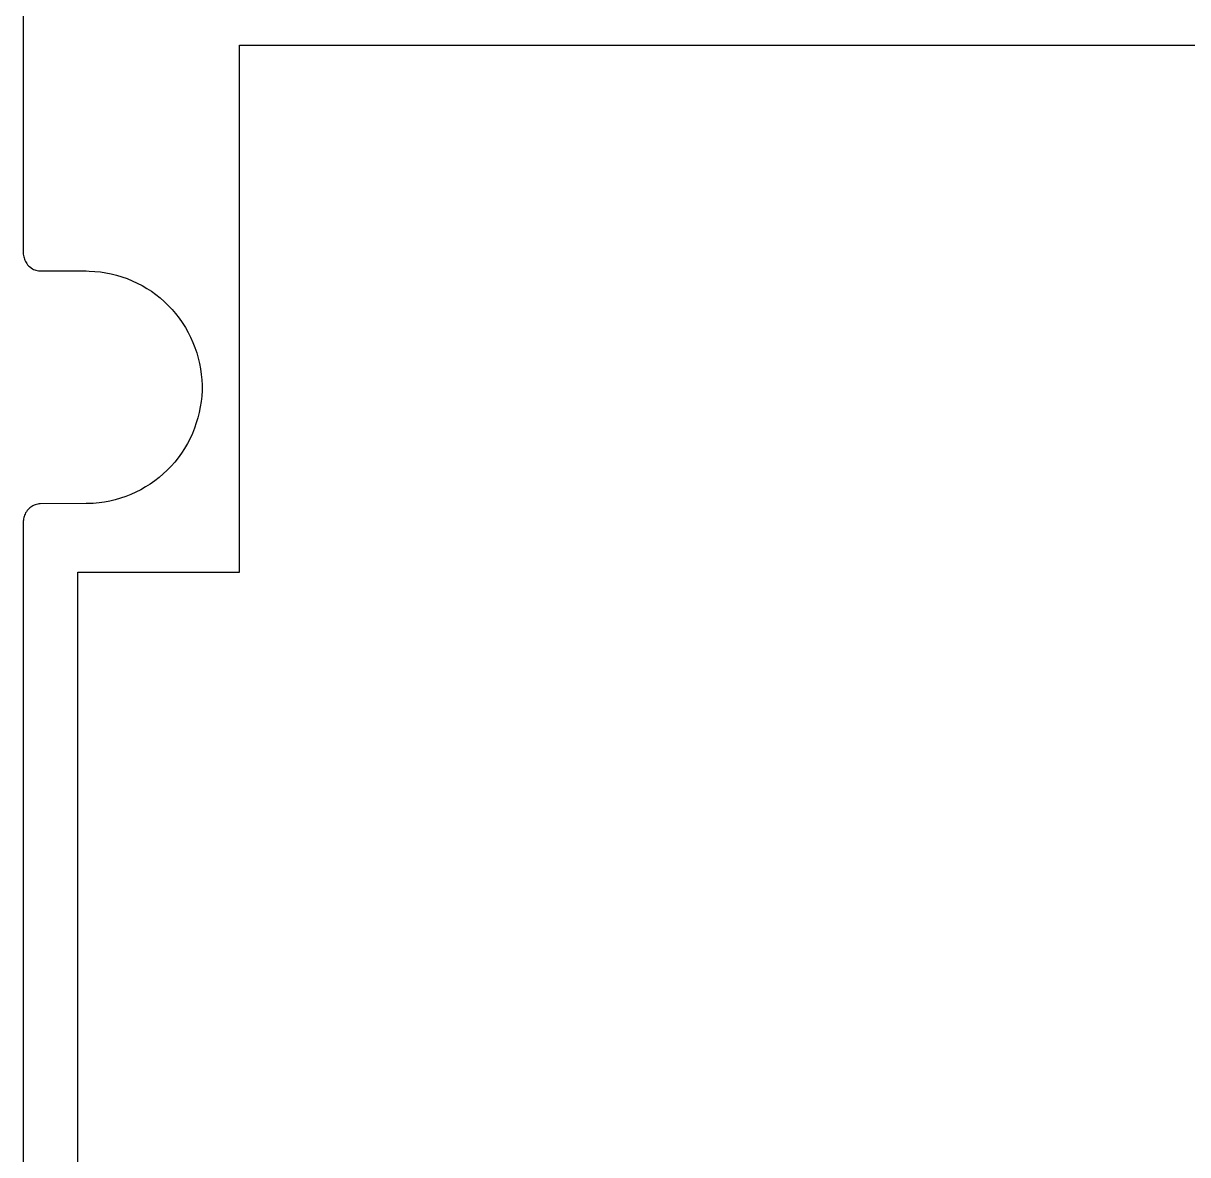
# Model space of a CAD drawing. Extents: x 14 to 158, y 771 to 1204.
# Drawn here: x 14 to 78.8, y 1081.7 to 1144.7 of the extents above; entities that cross this region are included whole.
import ezdxf

# ---------------------------------------------------------------- set-up
doc = ezdxf.new("R2010")
doc.units = 0

msp = doc.modelspace()

# ---------------------------------------------------------------- linework, layer by layer
at = {"layer": 'Middle'}
for p, q in [((14.011803, 1183.441338), (14.0118, 1131.84)), ((26.047, 1114.14), (26.047, 1143.48)), ((26.047, 1143.48), (96.047, 1143.48)), ((14.0118, 1131.84), (14.021304, 1131.767156)), ((14.021304, 1131.767156), (14.037145, 1131.694313)), ((14.037145, 1131.694313), (14.052986, 1131.63096)), ((14.052986, 1131.63096), (14.075163, 1131.564443)), ((14.075163, 1131.564443), (14.100508, 1131.50109)), ((14.100508, 1131.50109), (14.132271, 1131.434574)), ((14.132271, 1131.434574), (14.167202, 1131.371221)), ((14.167202, 1131.371221), (14.205301, 1131.314195)), ((14.205301, 1131.314195), (14.246568, 1131.25717)), ((14.246568, 1131.25717), (14.297339, 1131.200144)), ((14.297339, 1131.200144), (14.351279, 1131.152609)), ((14.351279, 1131.152609), (14.522627, 1131.029026)), ((14.522627, 1131.029026), (14.589239, 1130.997309)), ((14.589239, 1130.997309), (14.652683, 1130.972)), ((14.652683, 1130.972), (14.719296, 1130.949855)), ((14.719296, 1130.949855), (14.792244, 1130.934037)), ((14.792244, 1130.934037), (14.855688, 1130.918219)), ((14.855688, 1130.918219), (14.928637, 1130.908728)), ((14.928637, 1130.908728), (17.5211, 1130.91)), ((17.5211, 1130.91), (17.676591, 1130.900509)), ((17.676591, 1130.900509), (17.990733, 1130.884691)), ((17.990733, 1130.884691), (18.301715, 1130.852974)), ((18.301715, 1130.852974), (18.609513, 1130.805439)), ((18.609513, 1130.805439), (18.910974, 1130.748414)), ((18.910974, 1130.748414), (19.209251, 1130.666022)), ((19.209251, 1130.666022), (19.504368, 1130.577304)), ((19.504368, 1130.577304), (19.7963, 1130.479079)), ((19.7963, 1130.479079), (20.072367, 1130.358668)), ((20.072367, 1130.358668), (20.354787, 1130.235085)), ((20.354787, 1130.235085), (20.62451, 1130.089333)), ((20.62451, 1130.089333), (20.884712, 1129.937237)), ((20.884712, 1129.937237), (21.144922, 1129.775634)), ((21.144922, 1129.775634), (21.386083, 1129.595017)), ((21.386083, 1129.595017), (21.63042, 1129.40173)), ((21.63042, 1129.40173), (21.858892, 1129.198936)), ((21.858892, 1129.198936), (22.077843, 1128.986635)), ((22.077843, 1128.986635), (22.296802, 1128.761663)), ((22.296802, 1128.761663), (22.493536, 1128.533519)), ((22.493536, 1128.533519), (22.687102, 1128.28319)), ((22.687102, 1128.28319), (22.864802, 1128.029697)), ((22.864802, 1128.029697), (23.036158, 1127.763534)), ((23.036158, 1127.763534), (23.191649, 1127.487864)), ((23.191649, 1127.487864), (23.328099, 1127.212185)), ((23.328099, 1127.212185), (23.458196, 1126.927008)), ((23.458196, 1126.927008), (23.572436, 1126.635487)), ((23.572436, 1126.635487), (23.670803, 1126.343974)), ((23.670803, 1126.343974), (23.750169, 1126.052453)), ((23.750169, 1126.052453), (23.823118, 1125.751433)), ((23.823118, 1125.751433), (23.880226, 1125.450413)), ((23.880226, 1125.450413), (23.921493, 1125.149385)), ((23.921493, 1125.149385), (23.946838, 1124.84203)), ((23.946838, 1124.84203), (23.962678, 1124.541002)), ((23.962678, 1124.541002), (23.9627, 1124.24)), ((23.915097, 1123.631617), (23.864325, 1123.330589)), ((23.946859, 1123.932637), (23.915097, 1123.631617)), ((23.9627, 1124.24), (23.946859, 1123.932637)), ((23.807217, 1123.032741), (23.734269, 1122.731713)), ((23.864325, 1123.330589), (23.807217, 1123.032741)), ((23.645414, 1122.4402), (23.547047, 1122.148679)), ((23.734269, 1122.731713), (23.645414, 1122.4402)), ((23.426463, 1121.853995), (23.296358, 1121.571981)), ((23.547047, 1122.148679), (23.426463, 1121.853995)), ((23.150396, 1121.296311), (22.994905, 1121.020641)), ((23.296358, 1121.571981), (23.150396, 1121.296311)), ((22.639504, 1120.507312), (22.442762, 1120.266498)), ((22.826725, 1120.760805), (22.639504, 1120.507312)), ((22.994905, 1121.020641), (22.826725, 1120.760805)), ((22.030245, 1119.81021), (21.801773, 1119.60108)), ((22.239676, 1120.038354), (22.030245, 1119.81021)), ((22.442762, 1120.266498), (22.239676, 1120.038354)), ((21.33214, 1119.217669), (21.078282, 1119.040224)), ((21.573301, 1119.404621), (21.33214, 1119.217669)), ((21.801773, 1119.60108), (21.573301, 1119.404621)), ((20.005728, 1118.463526), (19.723316, 1118.352622)), ((20.281803, 1118.587109), (20.005728, 1118.463526)), ((20.55787, 1118.723362), (20.281803, 1118.587109)), ((20.818072, 1118.878621), (20.55787, 1118.723362)), ((21.078282, 1119.040224), (20.818072, 1118.878621)), ((14.547809, 1117.825949), (14.481197, 1117.791068)), ((14.611253, 1117.857666), (14.547809, 1117.825949)), ((14.677865, 1117.882974), (14.611253, 1117.857666)), ((14.741309, 1117.9052), (14.677865, 1117.882974)), ((14.814339, 1117.921018), (14.741309, 1117.9052)), ((14.880951, 1117.930509), (14.814339, 1117.921018)), ((14.9539, 1117.94), (14.880951, 1117.930509)), ((17.521064, 1117.946823), (14.9539, 1117.94)), ((17.60043, 1117.953312), (17.521064, 1117.946823)), ((17.911404, 1117.962803), (17.60043, 1117.953312)), ((18.228722, 1117.99452), (17.911404, 1117.962803)), ((18.536528, 1118.035728), (18.228722, 1117.99452)), ((18.837981, 1118.092753), (18.536528, 1118.035728)), ((19.136266, 1118.165678), (18.837981, 1118.092753)), ((19.428207, 1118.254397), (19.136266, 1118.165678)), ((19.723316, 1118.352622), (19.428207, 1118.254397)), ((14.037006, 1117.176439), (14.027502, 1117.103514)), ((14.059183, 1117.239792), (14.037006, 1117.176439)), ((14.084528, 1117.306309), (14.059183, 1117.239792)), ((14.109874, 1117.369661), (14.084528, 1117.306309)), ((14.141636, 1117.436178), (14.109874, 1117.369661)), ((14.182903, 1117.493204), (14.141636, 1117.436178)), ((14.22417, 1117.556557), (14.182903, 1117.493204)), ((14.262269, 1117.607255), (14.22417, 1117.556557)), ((14.319377, 1117.661117), (14.262269, 1117.607255)), ((14.370149, 1117.711816), (14.319377, 1117.661117)), ((14.427257, 1117.753024), (14.370149, 1117.711816)), ((14.481197, 1117.791068), (14.427257, 1117.753024)), ((14.021003, 1117.030671), (14.011498, 1116.964154)), ((14.011498, 1116.964154), (14.0115, 1046.36)), ((14.027502, 1117.103514), (14.021003, 1117.030671)), ((17.047, 1049.36), (17.047, 1114.14)), ((17.047, 1114.14), (26.047, 1114.14))]:
    msp.add_line(p, q, dxfattribs=at)

doc.saveas('drawing.dxf')
